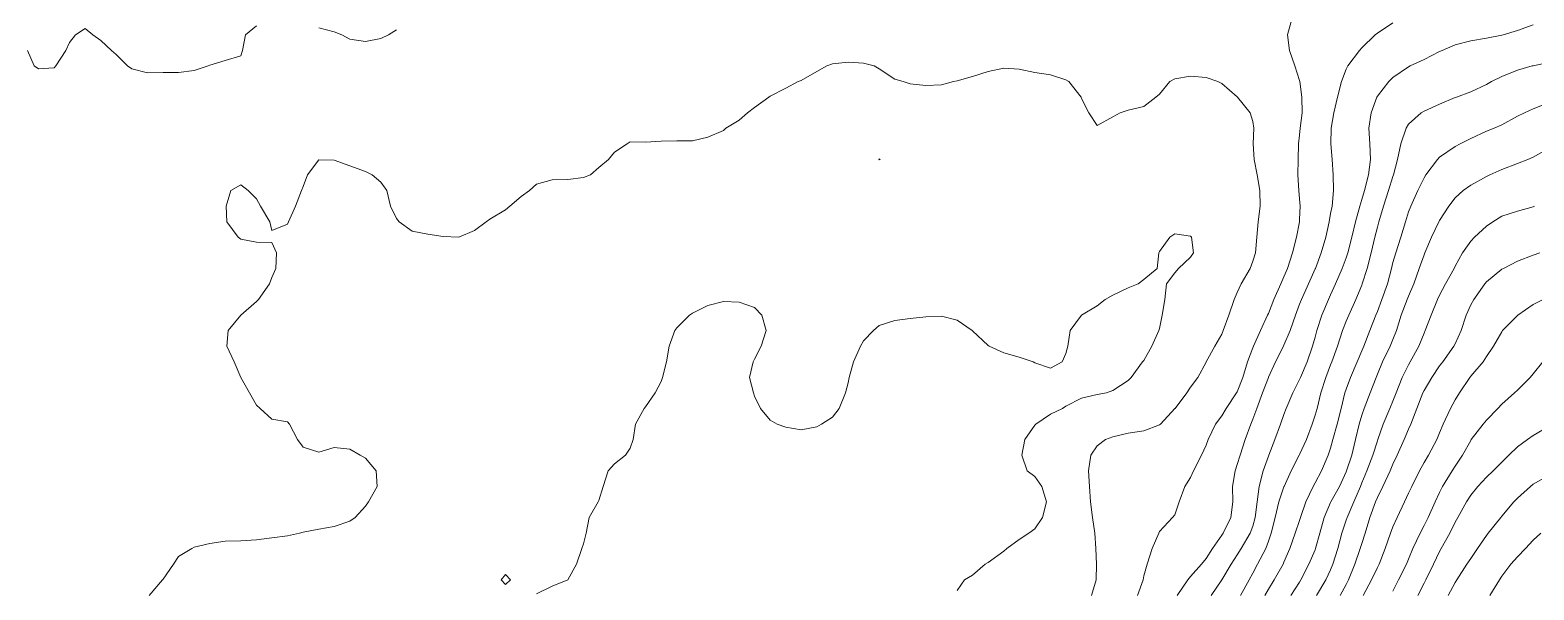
# Model space of a CAD drawing. Header units: centimetres. Extents: x 0 to 642158, y -847 to 649707.
# Drawn here: x 617101.98 to 617150.28, y 620218.42 to 620236.4 of the extents above; entities that cross this region are included whole.
import ezdxf

# ---------------------------------------------------------------- set-up
doc = ezdxf.new("R2010")
doc.units = ezdxf.units.CM
doc.header["$MEASUREMENT"] = 0
doc.layers.add('WAL_topographie 0.5', color=253, linetype='Continuous', lineweight=20)

msp = doc.modelspace()

# ---------------------------------------------------------------- linework, layer by layer
at = {"layer": 'WAL_topographie 0.5'}
for points in [[(617142.504, 620236.75), (617142.369, 620236.25), (617142.432, 620235.75), (617142.599, 620235.25), (617142.75, 620234.779), (617142.757, 620234.75), (617142.828, 620234.25), (617142.83, 620233.75), (617142.772, 620233.25), (617142.75, 620233.029), (617142.718, 620232.75), (617142.702, 620232.25), (617142.693, 620231.75), (617142.725, 620231.25), (617142.75, 620230.979), (617142.769, 620230.75), (617142.75, 620230.329), (617142.746, 620230.25), (617142.649, 620229.75), (617142.524, 620229.25), (617142.359, 620228.75), (617142.25, 620228.479), (617142.149, 620228.25), (617141.928, 620227.75), (617141.75, 620227.303), (617141.726, 620227.25), (617141.498, 620226.75), (617141.269, 620226.25), (617141.25, 620226.201), (617141.08, 620225.75), (617140.926, 620225.25), (617140.75, 620224.786), (617140.731, 620224.75), (617140.389, 620224.25), (617140.25, 620224.02), (617140.053, 620223.75), (617139.82, 620223.25), (617139.75, 620223.07), (617139.6, 620222.75), (617139.34, 620222.25), (617139.25, 620222.03), (617139.067, 620221.75), (617138.887, 620221.25), (617138.75, 620220.838), (617138.674, 620220.75), (617138.25, 620220.297), (617138.228, 620220.25), (617138.015, 620219.75), (617137.859, 620219.25), (617137.75, 620218.877), (617137.726, 620218.75), (617137.546, 620218.25)], [(617145.75, 620236.633), (617145.25, 620236.304), (617145.184, 620236.25), (617144.75, 620235.831), (617144.678, 620235.75), (617144.299, 620235.25), (617144.25, 620235.145), (617144.1, 620234.75), (617143.969, 620234.25), (617143.857, 620233.75), (617143.768, 620233.25), (617143.754, 620232.75), (617143.796, 620232.25), (617143.827, 620231.75), (617143.837, 620231.25), (617143.796, 620230.75), (617143.75, 620230.51), (617143.703, 620230.25), (617143.592, 620229.75), (617143.45, 620229.25), (617143.259, 620228.75), (617143.25, 620228.731), (617143.042, 620228.25), (617142.809, 620227.75), (617142.75, 620227.599), (617142.619, 620227.25), (617142.453, 620226.75), (617142.25, 620226.284), (617142.233, 620226.25), (617141.977, 620225.75), (617141.75, 620225.253), (617141.749, 620225.25), (617141.564, 620224.75), (617141.38, 620224.25), (617141.25, 620223.903), (617141.185, 620223.75), (617141.007, 620223.25), (617140.842, 620222.75), (617140.75, 620222.452), (617140.679, 620222.25), (617140.603, 620221.75), (617140.613, 620221.25), (617140.544, 620220.75), (617140.294, 620220.25), (617140.25, 620220.186), (617139.956, 620219.75), (617139.75, 620219.438), (617139.597, 620219.25), (617139.25, 620218.85), (617139.162, 620218.75), (617138.822, 620218.25)], [(617101.896, 620235.75), (617102.115, 620235.25), (617102.25, 620235.155), (617102.75, 620235.193), (617102.806, 620235.25), (617103.125, 620235.75), (617103.25, 620236), (617103.435, 620236.25), (617103.75, 620236.457), (617103.993, 620236.25), (617104.25, 620236.066), (617104.594, 620235.75), (617104.75, 620235.618), (617105.111, 620235.25), (617105.25, 620235.16), (617105.75, 620235.028), (617106.25, 620235.037), (617106.75, 620235.044), (617107.25, 620235.104), (617107.703, 620235.25), (617107.75, 620235.281), (617108.25, 620235.431), (617108.75, 620235.575), (617108.804, 620235.75), (617108.897, 620236.25), (617109.25, 620236.536)], [(617111.25, 620236.471), (617111.75, 620236.343), (617111.99, 620236.25), (617112.25, 620236.106), (617112.75, 620236.032), (617113.25, 620236.137), (617113.493, 620236.25), (617113.75, 620236.407)], [(617150.25, 620236.576), (617149.75, 620236.392), (617149.287, 620236.25), (617149.25, 620236.24), (617148.75, 620236.14), (617148.25, 620236.058), (617147.75, 620235.929), (617147.331, 620235.75), (617147.25, 620235.711), (617146.75, 620235.457), (617146.302, 620235.25), (617146.25, 620235.226), (617145.75, 620234.883), (617145.621, 620234.75), (617145.25, 620234.275), (617145.236, 620234.25), (617145.047, 620233.75), (617144.981, 620233.25), (617145.006, 620232.75), (617145.027, 620232.25), (617144.963, 620231.75), (617144.833, 620231.25), (617144.75, 620230.964), (617144.686, 620230.75), (617144.549, 620230.25), (617144.426, 620229.75), (617144.3, 620229.25), (617144.25, 620229.093), (617144.125, 620228.75), (617143.906, 620228.25), (617143.75, 620227.9), (617143.681, 620227.75), (617143.464, 620227.25), (617143.303, 620226.75), (617143.25, 620226.545), (617143.172, 620226.25), (617142.993, 620225.75), (617142.777, 620225.25), (617142.75, 620225.181), (617142.539, 620224.75), (617142.322, 620224.25), (617142.25, 620224.062), (617142.138, 620223.75), (617141.954, 620223.25), (617141.763, 620222.75), (617141.75, 620222.718), (617141.581, 620222.25), (617141.449, 620221.75), (617141.392, 620221.25), (617141.33, 620220.75), (617141.25, 620220.471), (617141.168, 620220.25), (617140.873, 620219.75), (617140.75, 620219.55), (617140.558, 620219.25), (617140.255, 620218.75), (617140.25, 620218.743), (617139.911, 620218.25)], [(617105.81, 620218.25), (617106.236, 620218.75), (617106.25, 620218.766), (617106.585, 620219.25), (617106.75, 620219.5), (617107.179, 620219.75), (617107.25, 620219.795), (617107.75, 620219.92), (617108.25, 620219.986), (617108.75, 620220), (617109.25, 620220.038), (617109.75, 620220.093), (617110.25, 620220.162), (617110.63, 620220.25), (617110.75, 620220.276), (617111.25, 620220.376), (617111.75, 620220.464), (617112.25, 620220.628), (617112.422, 620220.75), (617112.75, 620221.114), (617112.846, 620221.25), (617113.131, 620221.75), (617113.099, 620222.25), (617112.75, 620222.654), (617112.587, 620222.75), (617112.25, 620222.94), (617111.75, 620222.994), (617111.25, 620222.843), (617110.75, 620223.013), (617110.57, 620223.25), (617110.309, 620223.75), (617110.25, 620223.818), (617109.75, 620223.911), (617109.368, 620224.25), (617109.25, 620224.358), (617109.032, 620224.75), (617108.75, 620225.25), (617108.75, 620225.25), (617108.533, 620225.75), (617108.303, 620226.25), (617108.34, 620226.75), (617108.75, 620227.25), (617108.75, 620227.25), (617109.25, 620227.686), (617109.315, 620227.75), (617109.668, 620228.25), (617109.75, 620228.453), (617109.877, 620228.75), (617109.89, 620229.25), (617109.75, 620229.583), (617109.25, 620229.59), (617108.75, 620229.688), (617108.669, 620229.75), (617108.298, 620230.25), (617108.275, 620230.75), (617108.426, 620231.25), (617108.75, 620231.429), (617108.99, 620231.25), (617109.25, 620230.985), (617109.385, 620230.75), (617109.676, 620230.25), (617109.75, 620229.969), (617110.25, 620230.169), (617110.277, 620230.25), (617110.504, 620230.75), (617110.694, 620231.25), (617110.75, 620231.375), (617110.893, 620231.75), (617111.25, 620232.238), (617111.75, 620232.229), (617112.25, 620232.043), (617112.75, 620231.861), (617112.963, 620231.75), (617113.25, 620231.523), (617113.441, 620231.25), (617113.556, 620230.75), (617113.75, 620230.347), (617113.83, 620230.25), (617114.25, 620229.944), (617114.75, 620229.851), (617115.25, 620229.771), (617115.75, 620229.753), (617116.25, 620229.967), (617116.631, 620230.25), (617116.75, 620230.33), (617117.25, 620230.635), (617117.39, 620230.75), (617117.75, 620231.053), (617118.016, 620231.25), (617118.25, 620231.455), (617118.75, 620231.589), (617119.25, 620231.607), (617119.75, 620231.669), (617119.983, 620231.75), (617120.25, 620231.99), (617120.555, 620232.25), (617120.75, 620232.485), (617121.159, 620232.75), (617121.25, 620232.809), (617121.75, 620232.802), (617122.25, 620232.839), (617122.75, 620232.85), (617123.25, 620232.847), (617123.75, 620232.964), (617124.25, 620233.177), (617124.327, 620233.25), (617124.75, 620233.514), (617125.021, 620233.75), (617125.25, 620233.912), (617125.71, 620234.25), (617125.75, 620234.278), (617126.25, 620234.535), (617126.649, 620234.75), (617126.75, 620234.788), (617127.25, 620235.073), (617127.573, 620235.25), (617127.75, 620235.32), (617128.25, 620235.375), (617128.75, 620235.344), (617129.088, 620235.25), (617129.25, 620235.161), (617129.75, 620234.827), (617130.024, 620234.75), (617130.25, 620234.673), (617130.75, 620234.628), (617131.25, 620234.649), (617131.635, 620234.75), (617131.75, 620234.771), (617132.25, 620234.916), (617132.75, 620235.072), (617133.25, 620235.177), (617133.75, 620235.145), (617134.25, 620235.045), (617134.75, 620234.966), (617135.25, 620234.81), (617135.345, 620234.75), (617135.74, 620234.25), (617135.75, 620234.206), (617135.983, 620233.75), (617136.25, 620233.336), (617136.75, 620233.621), (617136.987, 620233.75), (617137.25, 620233.835), (617137.75, 620233.948), (617138.132, 620234.25), (617138.25, 620234.344), (617138.581, 620234.75), (617138.75, 620234.838), (617139.25, 620234.921), (617139.75, 620234.876), (617140.122, 620234.75), (617140.25, 620234.683), (617140.75, 620234.26), (617140.76, 620234.25), (617141.165, 620233.75), (617141.25, 620233.472), (617141.287, 620233.25), (617141.258, 620232.75), (617141.29, 620232.25), (617141.387, 620231.75), (617141.48, 620231.25), (617141.49, 620230.75), (617141.427, 620230.25), (617141.382, 620229.75), (617141.332, 620229.25), (617141.25, 620228.981), (617141.166, 620228.75), (617140.879, 620228.25), (617140.75, 620227.973), (617140.646, 620227.75), (617140.484, 620227.25), (617140.297, 620226.75), (617140.25, 620226.64), (617140.03, 620226.25), (617139.755, 620225.75), (617139.75, 620225.741), (617139.479, 620225.25), (617139.25, 620224.936), (617139.127, 620224.75), (617138.752, 620224.25), (617138.75, 620224.247), (617138.281, 620223.75), (617138.25, 620223.723), (617137.75, 620223.528), (617137.25, 620223.458), (617136.75, 620223.338), (617136.519, 620223.25), (617136.25, 620223.051), (617136.047, 620222.75), (617135.976, 620222.25), (617136.003, 620221.75), (617136.04, 620221.25), (617136.099, 620220.75), (617136.178, 620220.25), (617136.208, 620219.75), (617136.232, 620219.25), (617136.223, 620218.75), (617136.065, 620218.25)], [(617150.75, 620235.366), (617150.25, 620235.256), (617150.226, 620235.25), (617149.75, 620235.11), (617149.25, 620234.917), (617148.921, 620234.75), (617148.75, 620234.65), (617148.25, 620234.421), (617147.789, 620234.25), (617147.75, 620234.236), (617147.25, 620234.023), (617146.75, 620233.803), (617146.662, 620233.75), (617146.25, 620233.382), (617146.172, 620233.25), (617146.004, 620232.75), (617145.898, 620232.25), (617145.769, 620231.75), (617145.75, 620231.696), (617145.61, 620231.25), (617145.445, 620230.75), (617145.297, 620230.25), (617145.25, 620230.07), (617145.173, 620229.75), (617145.053, 620229.25), (617144.925, 620228.75), (617144.767, 620228.25), (617144.75, 620228.206), (617144.559, 620227.75), (617144.334, 620227.25), (617144.25, 620227.052), (617144.129, 620226.75), (617143.967, 620226.25), (617143.788, 620225.75), (617143.75, 620225.657), (617143.593, 620225.25), (617143.438, 620224.75), (617143.313, 620224.25), (617143.25, 620224.032), (617143.153, 620223.75), (617142.969, 620223.25), (617142.75, 620222.778), (617142.736, 620222.75), (617142.487, 620222.25), (617142.257, 620221.75), (617142.25, 620221.733), (617142.087, 620221.25), (617141.964, 620220.75), (617141.839, 620220.25), (617141.75, 620219.988), (617141.665, 620219.75), (617141.404, 620219.25), (617141.25, 620218.967), (617141.129, 620218.75), (617140.851, 620218.25)], [(617150.75, 620234.069), (617150.25, 620233.876), (617149.978, 620233.75), (617149.75, 620233.637), (617149.25, 620233.364), (617148.998, 620233.25), (617148.75, 620233.151), (617148.25, 620232.925), (617147.911, 620232.75), (617147.75, 620232.66), (617147.25, 620232.324), (617147.182, 620232.25), (617146.809, 620231.75), (617146.75, 620231.66), (617146.546, 620231.25), (617146.32, 620230.75), (617146.25, 620230.566), (617146.149, 620230.25), (617146, 620229.75), (617145.841, 620229.25), (617145.75, 620228.937), (617145.701, 620228.75), (617145.573, 620228.25), (617145.396, 620227.75), (617145.25, 620227.365), (617145.203, 620227.25), (617145.011, 620226.75), (617144.817, 620226.25), (617144.75, 620226.098), (617144.604, 620225.75), (617144.386, 620225.25), (617144.25, 620224.869), (617144.21, 620224.75), (617144.086, 620224.25), (617143.957, 620223.75), (617143.825, 620223.25), (617143.75, 620222.98), (617143.675, 620222.75), (617143.453, 620222.25), (617143.25, 620221.867), (617143.19, 620221.75), (617142.955, 620221.25), (617142.779, 620220.75), (617142.75, 620220.655), (617142.614, 620220.25), (617142.439, 620219.75), (617142.25, 620219.315), (617142.222, 620219.25), (617141.934, 620218.75), (617141.75, 620218.453), (617141.64, 620218.25)], [(617129.25, 620232.231), (617129.278, 620232.25), (617129.25, 620232.269), (617129.242, 620232.25), (617129.25, 620232.231)], [(617150.75, 620232.598), (617150.25, 620232.321), (617150.08, 620232.25), (617149.75, 620232.114), (617149.25, 620231.923), (617148.863, 620231.75), (617148.75, 620231.7), (617148.25, 620231.427), (617148.008, 620231.25), (617147.75, 620231.017), (617147.544, 620230.75), (617147.25, 620230.292), (617147.229, 620230.25), (617146.991, 620229.75), (617146.775, 620229.25), (617146.75, 620229.188), (617146.597, 620228.75), (617146.419, 620228.25), (617146.25, 620227.854), (617146.21, 620227.75), (617146.016, 620227.25), (617145.86, 620226.75), (617145.75, 620226.467), (617145.666, 620226.25), (617145.42, 620225.75), (617145.25, 620225.348), (617145.209, 620225.25), (617145.02, 620224.75), (617144.823, 620224.25), (617144.75, 620224.034), (617144.667, 620223.75), (617144.553, 620223.25), (617144.429, 620222.75), (617144.264, 620222.25), (617144.25, 620222.216), (617144.03, 620221.75), (617143.759, 620221.25), (617143.75, 620221.231), (617143.54, 620220.75), (617143.403, 620220.25), (617143.264, 620219.75), (617143.25, 620219.714), (617143.053, 620219.25), (617142.795, 620218.75), (617142.75, 620218.675), (617142.472, 620218.25)], [(617150.3, 620230.75), (617150.25, 620230.727), (617149.75, 620230.589), (617149.25, 620230.429), (617148.96, 620230.25), (617148.75, 620230.104), (617148.37, 620229.75), (617148.25, 620229.624), (617147.986, 620229.25), (617147.75, 620228.824), (617147.713, 620228.75), (617147.439, 620228.25), (617147.25, 620227.894), (617147.184, 620227.75), (617146.976, 620227.25), (617146.787, 620226.75), (617146.75, 620226.671), (617146.582, 620226.25), (617146.306, 620225.75), (617146.25, 620225.653), (617146.046, 620225.25), (617145.855, 620224.75), (617145.75, 620224.484), (617145.653, 620224.25), (617145.441, 620223.75), (617145.264, 620223.25), (617145.25, 620223.211), (617145.109, 620222.75), (617144.916, 620222.25), (617144.75, 620221.861), (617144.705, 620221.75), (617144.493, 620221.25), (617144.278, 620220.75), (617144.25, 620220.668), (617144.11, 620220.25), (617143.976, 620219.75), (617143.824, 620219.25), (617143.75, 620219.072), (617143.595, 620218.75), (617143.291, 620218.25)], [(617118.25, 620218.299), (617118.75, 620218.545), (617119.25, 620218.75), (617119.25, 620218.75), (617119.526, 620219.25), (617119.696, 620219.75), (617119.75, 620219.908), (617119.839, 620220.25), (617119.941, 620220.75), (617120.229, 620221.25), (617120.25, 620221.292), (617120.391, 620221.75), (617120.548, 620222.25), (617120.75, 620222.474), (617121.1, 620222.75), (617121.25, 620222.975), (617121.35, 620223.25), (617121.429, 620223.75), (617121.698, 620224.25), (617121.75, 620224.299), (617122.059, 620224.75), (617122.25, 620225.12), (617122.295, 620225.25), (617122.423, 620225.75), (617122.511, 620226.25), (617122.692, 620226.75), (617122.75, 620226.842), (617123.158, 620227.25), (617123.25, 620227.311), (617123.75, 620227.556), (617124.25, 620227.682), (617124.75, 620227.668), (617125.25, 620227.49), (617125.481, 620227.25), (617125.616, 620226.75), (617125.456, 620226.25), (617125.25, 620225.834), (617125.2, 620225.75), (617125.086, 620225.25), (617125.213, 620224.75), (617125.25, 620224.647), (617125.441, 620224.25), (617125.75, 620223.871), (617125.972, 620223.75), (617126.25, 620223.646), (617126.75, 620223.564), (617127.25, 620223.66), (617127.402, 620223.75), (617127.75, 620223.969), (617127.962, 620224.25), (617128.169, 620224.75), (617128.25, 620225.071), (617128.286, 620225.25), (617128.424, 620225.75), (617128.654, 620226.25), (617128.75, 620226.419), (617129.068, 620226.75), (617129.25, 620226.917), (617129.75, 620227.08), (617130.25, 620227.141), (617130.75, 620227.191), (617131.25, 620227.212), (617131.75, 620227.086), (617132.24, 620226.75), (617132.25, 620226.743), (617132.75, 620226.277), (617132.788, 620226.25), (617133.25, 620226.033), (617133.75, 620225.904), (617134.194, 620225.75), (617134.25, 620225.72), (617134.75, 620225.546), (617135.132, 620225.75), (617135.25, 620226.015), (617135.307, 620226.25), (617135.379, 620226.75), (617135.75, 620227.25), (617135.75, 620227.25), (617136.25, 620227.549), (617136.512, 620227.75), (617136.75, 620227.886), (617137.25, 620228.125), (617137.567, 620228.25), (617137.75, 620228.388), (617138.174, 620228.75), (617138.234, 620229.25), (617138.25, 620229.288), (617138.583, 620229.75), (617138.75, 620229.864), (617139.25, 620229.784), (617139.281, 620229.75), (617139.345, 620229.25), (617139.25, 620229.105), (617138.864, 620228.75), (617138.75, 620228.602), (617138.473, 620228.25), (617138.428, 620227.75), (617138.344, 620227.25), (617138.25, 620226.814), (617138.232, 620226.75), (617138.007, 620226.25), (617137.75, 620225.795), (617137.707, 620225.75), (617137.344, 620225.25), (617137.25, 620225.149), (617136.75, 620224.828), (617136.546, 620224.75), (617136.25, 620224.697), (617135.75, 620224.581), (617135.25, 620224.325), (617135.143, 620224.25), (617134.75, 620224.07), (617134.277, 620223.75), (617134.25, 620223.716), (617133.925, 620223.25), (617133.829, 620222.75), (617134.003, 620222.25), (617134.25, 620222.062), (617134.474, 620221.75), (617134.629, 620221.25), (617134.498, 620220.75), (617134.25, 620220.385), (617134.062, 620220.25), (617133.75, 620220.048), (617133.348, 620219.75), (617133.25, 620219.672), (617132.75, 620219.302), (617132.655, 620219.25), (617132.25, 620218.902), (617131.995, 620218.75), (617131.75, 620218.404)], [(617150.472, 620229.25), (617150.25, 620229.178), (617149.75, 620228.982), (617149.297, 620228.75), (617149.25, 620228.726), (617148.75, 620228.321), (617148.698, 620228.25), (617148.345, 620227.75), (617148.25, 620227.575), (617148.105, 620227.25), (617147.941, 620226.75), (617147.75, 620226.33), (617147.71, 620226.25), (617147.348, 620225.75), (617147.25, 620225.62), (617146.998, 620225.25), (617146.75, 620224.824), (617146.714, 620224.75), (617146.521, 620224.25), (617146.323, 620223.75), (617146.25, 620223.585), (617146.112, 620223.25), (617145.885, 620222.75), (617145.75, 620222.467), (617145.66, 620222.25), (617145.427, 620221.75), (617145.25, 620221.387), (617145.194, 620221.25), (617145.009, 620220.75), (617144.86, 620220.25), (617144.75, 620219.914), (617144.699, 620219.75), (617144.525, 620219.25), (617144.328, 620218.75), (617144.25, 620218.599), (617144.058, 620218.25)], [(617150.571, 620227.75), (617150.25, 620227.586), (617149.761, 620227.25), (617149.75, 620227.242), (617149.274, 620226.75), (617149.25, 620226.717), (617148.984, 620226.25), (617148.75, 620225.916), (617148.646, 620225.75), (617148.25, 620225.285), (617148.224, 620225.25), (617147.888, 620224.75), (617147.75, 620224.525), (617147.601, 620224.25), (617147.366, 620223.75), (617147.25, 620223.473), (617147.157, 620223.25), (617146.891, 620222.75), (617146.75, 620222.516), (617146.606, 620222.25), (617146.353, 620221.75), (617146.25, 620221.527), (617146.119, 620221.25), (617145.882, 620220.75), (617145.75, 620220.452), (617145.676, 620220.25), (617145.506, 620219.75), (617145.303, 620219.25), (617145.25, 620219.146), (617145.064, 620218.75), (617144.799, 620218.25)], [(617150.569, 620225.75), (617150.25, 620225.36), (617150.158, 620225.25), (617149.75, 620224.842), (617149.651, 620224.75), (617149.25, 620224.393), (617149.116, 620224.25), (617148.75, 620223.879), (617148.65, 620223.75), (617148.267, 620223.25), (617148.25, 620223.227), (617147.986, 620222.75), (617147.75, 620222.401), (617147.654, 620222.25), (617147.346, 620221.75), (617147.25, 620221.554), (617147.107, 620221.25), (617146.88, 620220.75), (617146.75, 620220.489), (617146.629, 620220.25), (617146.394, 620219.75), (617146.25, 620219.407), (617146.185, 620219.25), (617145.934, 620218.75), (617145.75, 620218.383)], [(617150.75, 620223.67), (617150.25, 620223.378), (617150.07, 620223.25), (617149.75, 620223.018), (617149.471, 620222.75), (617149.25, 620222.532), (617148.969, 620222.25), (617148.75, 620222.045), (617148.478, 620221.75), (617148.25, 620221.472), (617148.114, 620221.25), (617147.837, 620220.75), (617147.75, 620220.595), (617147.579, 620220.25), (617147.304, 620219.75), (617147.25, 620219.657), (617147.052, 620219.25), (617146.809, 620218.75), (617146.75, 620218.64), (617146.549, 620218.25)], [(617150.75, 620222.101), (617150.25, 620221.82), (617150.163, 620221.75), (617149.75, 620221.376), (617149.634, 620221.25), (617149.25, 620220.796), (617149.212, 620220.75), (617148.807, 620220.25), (617148.75, 620220.177), (617148.462, 620219.75), (617148.25, 620219.437), (617148.127, 620219.25), (617147.801, 620218.75), (617147.75, 620218.666), (617147.528, 620218.25)], [(617150.499, 620220.25), (617150.25, 620220.017), (617150.012, 620219.75), (617149.75, 620219.487), (617149.54, 620219.25), (617149.25, 620218.871), (617149.173, 620218.75), (617148.864, 620218.25)], [(617117.406, 620218.75), (617117.25, 620218.599), (617117.107, 620218.75), (617117.25, 620218.917), (617117.406, 620218.75)]]:
    msp.add_lwpolyline(points, dxfattribs=at)

doc.saveas('drawing.dxf')
